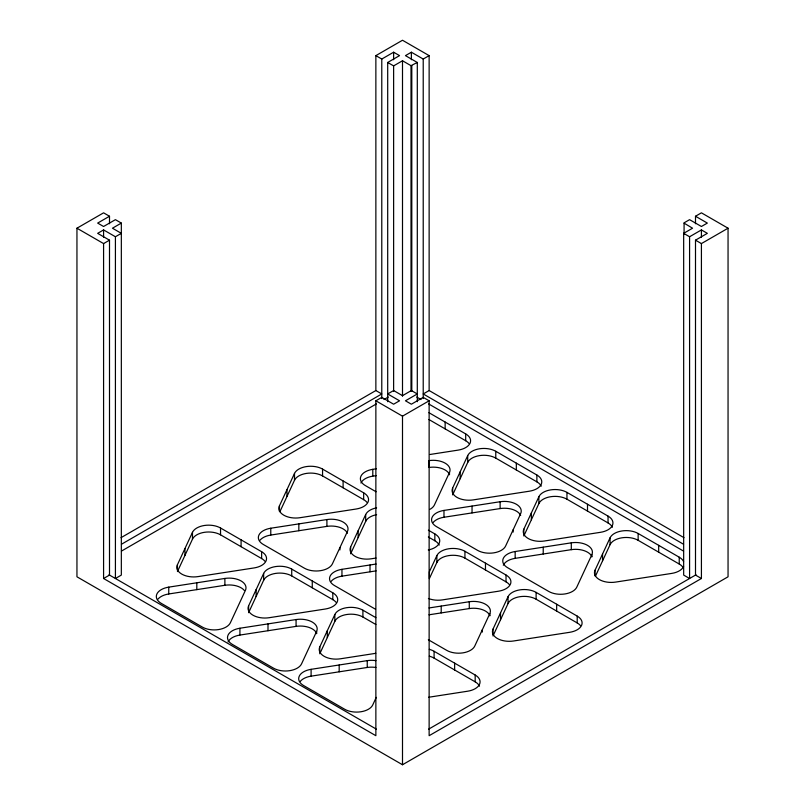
<?xml version="1.0" encoding="UTF-8"?>
<svg xmlns="http://www.w3.org/2000/svg" width="805" height="805" viewBox="0 0 805 805"><rect width="100%" height="100%" fill="white"/><g stroke="black" fill="none" stroke-linecap="round" stroke-linejoin="round"><path stroke-width="1.21" d="M684.079 223.146L692.542 228.207L683.666 233.339L683.666 575.082L689.583 578.503L689.583 236.751L701.417 229.918L707.343 233.339L695.5 240.172L695.5 575.082L701.417 578.503L701.417 243.583L728.052 228.207L728.052 576.793L402.5 764.75L76.948 576.793L76.948 228.207L103.583 212.832L109.5 216.243L109.5 223.77M177.432 570.443L177.432 564.748L192.476 532.336A16.774 9.69 0 0 1 220.54 528L261.635 551.717L261.635 558.559A16.774 9.69 0 0 1 264.976 561.316M177.432 571.58L192.476 539.169L192.476 532.336M279.456 511.537L279.456 505.842L294.499 473.431A16.774 9.69 0 0 1 322.564 469.094L363.659 492.821L363.659 499.653A16.774 9.69 0 0 1 367.01 502.411M279.959 511.598L294.499 480.263L294.499 473.431M263.648 573.432L263.648 580.264L248.614 612.675L248.614 605.843L263.648 573.432A16.774 9.69 0 0 1 291.722 569.095L332.817 592.822L332.817 599.655A16.774 9.69 0 0 1 336.158 602.412M365.681 514.526L365.681 521.368L350.638 553.78L350.638 546.937L365.681 514.526A16.774 9.69 0 0 1 376.609 507.844M316.617 631.402L301.573 663.823A16.774 9.69 0 0 1 273.499 668.16L232.404 644.433A16.774 9.69 0 0 1 239.92 628.232L296.069 619.548A16.774 9.69 0 0 1 316.617 631.402L316.617 633.686M319.786 652.634L319.786 646.938L334.83 614.527A16.774 9.69 0 0 1 362.904 610.19L375.885 617.677M319.786 653.771L334.83 621.359L334.83 614.527M449.482 474.326A16.774 9.69 0 0 0 428.934 467.474L428.934 460.641A16.774 9.69 0 0 1 449.482 472.505L434.438 504.916A16.774 9.69 0 0 1 430.101 509.253M452.662 493.737L452.662 488.031L467.705 455.62A16.774 9.69 0 0 1 495.769 451.283L536.875 475.01L536.875 481.843A16.774 9.69 0 0 1 541.212 486.19M452.662 494.874L467.705 462.462L467.705 455.62M436.863 555.621L429.337 571.832L429.337 578.664L436.863 562.464L436.863 555.621A16.774 9.69 0 0 1 464.928 551.284L506.023 575.012L506.023 581.844A16.774 9.69 0 0 1 509.364 584.601M376.257 697.351L372.755 704.918A16.774 9.69 0 0 1 344.681 709.255L303.586 685.528A16.774 9.69 0 0 1 311.102 669.327L367.241 660.643A16.774 9.69 0 0 1 375.925 660.643M538.887 496.725L538.887 503.558L523.844 535.969L523.844 529.137L538.887 496.725A16.774 9.69 0 0 1 566.951 492.378L608.047 516.106L608.047 522.938A16.774 9.69 0 0 1 612.394 527.285M428.995 607.966L469.275 601.738A16.774 9.69 0 0 1 489.822 613.601L474.779 646.013A16.774 9.69 0 0 1 446.705 650.349L428.32 639.734M493.002 634.833L493.002 629.128L508.036 596.716A16.774 9.69 0 0 1 536.11 592.379L577.205 616.107L577.205 622.939A16.774 9.69 0 0 1 580.546 625.696M493.002 635.97L508.036 603.559L508.036 596.716M591.846 554.695L576.803 587.107A16.774 9.69 0 0 1 548.738 591.444L507.633 567.716A16.774 9.69 0 0 1 515.16 551.516L571.298 542.832A16.774 9.69 0 0 1 591.846 554.695L591.846 556.969M595.026 575.927L595.026 570.232L610.069 537.821A16.774 9.69 0 0 1 638.134 533.474L679.229 557.201A16.774 9.69 0 0 1 683.576 561.548M595.529 575.988L610.069 544.653L610.069 537.821M121.002 537.68L375.865 390.546L375.865 55.626L402.5 40.25L429.135 55.626L429.135 390.546L683.998 537.68M109.5 216.243L97.657 223.086L103.583 226.497L115.417 219.664L121.334 223.086L121.334 575.082L115.417 578.503L115.417 236.751L103.583 229.918L97.657 233.339L109.5 240.172L109.5 575.082L103.583 578.503L103.583 243.583L76.948 228.207M375.865 55.626L381.781 59.047L393.625 52.214L399.542 55.626L387.698 62.468L387.698 401.695M429.135 55.626L423.219 59.047L411.375 52.214L405.458 55.626L417.302 62.468L417.302 401.695M121.334 223.086L112.459 228.207L121.334 233.339L115.417 236.751M387.698 62.468L393.625 65.879L402.5 60.757L411.003 65.668L417.302 62.468M103.583 243.583L109.5 240.172M121.475 544.24L381.781 393.957L375.865 390.546M103.583 578.503L375.865 735.7L375.865 400.789L381.781 397.368L393.625 404.211L399.542 400.789L387.698 393.957L393.625 390.536L402.5 395.668L411.375 390.536L417.302 393.957L405.458 400.789L411.375 404.211L423.219 397.368L429.135 400.789L429.135 735.7L701.417 578.503M695.5 223.77L695.5 216.243L701.417 212.832L728.052 228.207M121.475 551.083L376.338 403.939M383.935 399.552L388.241 397.066M429.135 390.546L423.219 393.957L683.526 544.24M375.865 400.789L402.5 416.165L429.135 400.789M428.663 729.139L696.043 574.77M430.101 454.463L458.166 450.116A16.774 9.69 0 0 0 465.693 433.915L428.914 412.683M376.086 491.775L365.279 485.526A16.774 9.69 0 0 1 372.796 469.325L376.458 468.762M360.932 483.01A16.774 9.69 0 0 1 372.796 476.158L376.458 475.594M270.772 528.231L326.911 519.547A16.774 9.69 0 0 1 347.458 531.411L332.415 563.822A16.774 9.69 0 0 1 304.35 568.159L263.245 544.432A16.774 9.69 0 0 1 270.772 528.231L270.772 535.063A16.774 9.69 0 0 0 259.904 540.326M270.772 535.063L326.911 526.379A16.774 9.69 0 0 1 347.458 533.232M443.978 510.42L500.116 501.736A16.774 9.69 0 0 1 520.664 513.6L505.621 546.011A16.774 9.69 0 0 1 477.556 550.348L436.461 526.621A16.774 9.69 0 0 1 443.978 510.42L443.978 517.253A16.774 9.69 0 0 0 433.11 522.515M443.978 517.253L500.116 508.569A16.774 9.69 0 0 1 520.664 515.421M168.748 587.137L224.887 578.443A16.774 9.69 0 0 1 245.434 590.307L230.391 622.718A16.774 9.69 0 0 1 202.317 627.065L161.221 603.337A16.774 9.69 0 0 1 168.748 587.137L168.748 593.969A16.774 9.69 0 0 0 157.881 599.232M376.066 558.046L371.186 558.801A16.774 9.69 0 0 1 350.638 546.937M168.748 593.969L224.887 585.285A16.774 9.69 0 0 1 244.428 590.548M375.522 609.254L334.427 585.527A16.774 9.69 0 0 1 341.954 569.326L376.126 564.033M331.086 581.421A16.774 9.69 0 0 1 341.954 576.159L376.126 570.876M503.296 565.201A16.774 9.69 0 0 1 515.16 558.348L571.298 549.664A16.774 9.69 0 0 1 591.846 556.517M228.067 641.917A16.774 9.69 0 0 1 239.92 635.065L296.069 626.381A16.774 9.69 0 0 1 316.617 633.223M428.995 614.799L469.275 608.57A16.774 9.69 0 0 1 489.822 615.423M375.734 653.328L340.344 658.802A16.774 9.69 0 0 1 319.786 646.938M300.245 681.422A16.774 9.69 0 0 1 311.102 676.16L367.241 667.476A16.774 9.69 0 0 1 375.925 667.476M428.602 697.261L467.655 691.213A16.774 9.69 0 0 0 475.181 675.013L434.086 651.285A16.774 9.69 0 0 0 429.307 649.353M695.5 216.243L707.343 223.086L701.417 226.497L689.583 219.664L684.079 222.844L684.079 234.144M683.666 233.339L689.583 236.751M695.5 240.172L701.417 243.583M416.759 397.066L421.065 399.552M428.663 403.939L683.526 551.083M428.914 419.516L465.693 440.748A16.774 9.69 0 0 1 469.033 443.505M467.705 462.462A16.774 9.69 0 0 1 495.769 458.115L536.875 481.843M538.887 503.558A16.774 9.69 0 0 1 566.951 499.211L608.047 522.938M610.069 544.653A16.774 9.69 0 0 1 638.134 540.306L679.229 564.033A16.774 9.69 0 0 1 682.57 566.79M428.351 530.163L434.841 533.916L434.841 540.749A16.774 9.69 0 0 1 439.188 545.096M294.499 480.263A16.774 9.69 0 0 1 322.564 475.926L363.659 499.653M428.351 537.005L434.841 540.749M436.863 562.464A16.774 9.69 0 0 1 464.928 558.117L506.023 581.844M508.036 603.559A16.774 9.69 0 0 1 536.11 599.212L577.205 622.939M192.476 539.169A16.774 9.69 0 0 1 220.54 534.832L261.635 558.559M263.648 580.264A16.774 9.69 0 0 1 291.722 575.927L332.817 599.655M334.83 621.359A16.774 9.69 0 0 1 362.904 617.022L375.885 624.519M429.307 656.186A16.774 9.69 0 0 1 434.086 658.118L475.181 681.845A16.774 9.69 0 0 1 479.518 686.192M108.957 574.77L376.338 729.139M701.417 229.918L701.417 237.455M679.229 557.201L679.229 564.033M658.681 545.337L658.681 552.17M638.134 533.474L638.134 540.306M602.543 554.021L602.543 560.854M587.499 504.242L587.499 511.074M571.298 542.832L571.298 549.664M566.951 492.378L566.951 499.211M556.658 604.243L556.658 611.076M543.224 547.169L543.224 554.011M536.11 592.379L536.11 599.212M531.36 512.926L531.36 519.758M516.327 463.147L516.327 469.979M515.16 551.516L515.16 558.348M513.147 529.801L513.147 532.085M500.519 612.927L500.519 619.759M500.116 501.736L500.116 508.569M495.769 451.283L495.769 458.115M489.822 613.601L489.822 615.875M485.475 563.148L485.475 569.98M482.296 629.802L482.296 632.086M475.181 675.013L475.181 681.845M472.042 506.073L472.042 512.916M469.275 601.738L469.275 608.57M465.693 433.915L465.693 440.748M464.928 551.284L464.928 558.117M460.188 471.831L460.188 478.663M454.634 663.149L454.634 669.981M449.482 472.505L449.482 474.779M445.145 422.051L445.145 428.884M441.2 606.074L441.2 612.917M434.086 651.285L434.086 658.118M423.219 59.047L423.219 398.515M411.798 65.638L411.798 391.049M411.375 52.214L411.375 59.751M411.003 65.668L411.003 391.079M402.5 60.757L402.5 396.221M402.5 416.165L402.5 764.75M393.625 52.214L393.625 59.751M393.625 65.879L393.625 391.29M381.781 59.047L381.781 398.515M372.796 469.325L372.796 476.158M370.018 564.979L370.018 571.812M367.241 660.643L367.241 667.476M362.904 610.19L362.904 617.022M358.155 530.737L358.155 537.569M343.111 480.957L343.111 487.79M341.954 569.326L341.954 576.159M339.931 547.611L339.931 549.896M339.177 664.98L339.177 671.813M327.313 630.738L327.313 637.57M326.911 519.547L326.911 526.379M322.564 469.094L322.564 475.926M312.27 580.958L312.27 587.791M311.102 669.327L311.102 676.16M298.836 523.884L298.836 530.716M296.069 619.548L296.069 626.381M291.722 569.095L291.722 575.927M286.972 489.641L286.972 496.474M267.995 623.885L267.995 630.717M256.131 589.642L256.131 596.475M241.087 539.863L241.087 546.696M239.92 628.232L239.92 635.065M224.887 578.443L224.887 585.285M220.54 528L220.54 534.832M196.812 582.79L196.812 589.622M184.949 548.547L184.949 555.38M103.583 229.918L103.583 237.455M365.681 521.368A16.774 9.69 0 0 1 376.609 514.677M683.576 566.559A16.774 9.69 0 0 1 671.712 573.412L615.573 582.096A16.774 9.69 0 0 1 595.026 570.232M363.659 492.821A16.774 9.69 0 0 1 356.142 509.022L300.003 517.706A16.774 9.69 0 0 1 279.456 505.842M506.023 575.012A16.774 9.69 0 0 1 498.506 591.212L442.368 599.896A16.774 9.69 0 0 1 428.401 598.477M332.817 592.822A16.774 9.69 0 0 1 325.3 609.023L269.162 617.707A16.774 9.69 0 0 1 248.614 605.843M261.635 551.717A16.774 9.69 0 0 1 254.118 567.928L197.98 576.611A16.774 9.69 0 0 1 177.432 564.748M434.841 533.916A16.774 9.69 0 0 1 428.26 549.956M608.047 516.106A16.774 9.69 0 0 1 600.53 532.306L544.391 541A16.774 9.69 0 0 1 523.844 529.137M536.875 475.01A16.774 9.69 0 0 1 529.348 491.211L473.209 499.895A16.774 9.69 0 0 1 452.662 488.031M577.205 616.107A16.774 9.69 0 0 1 569.688 632.307L513.55 640.991A16.774 9.69 0 0 1 493.002 629.128"/></g></svg>
